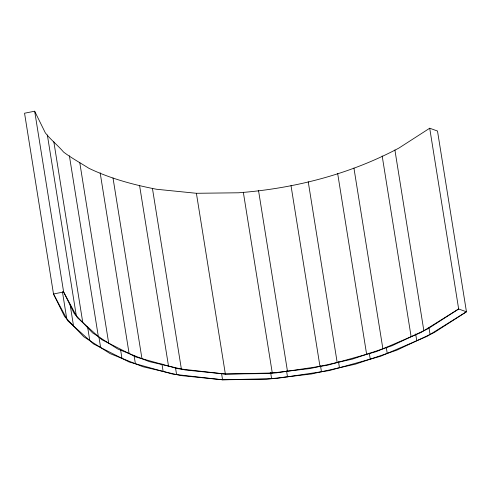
<?xml version="1.0" encoding="UTF-8"?>
<svg xmlns="http://www.w3.org/2000/svg" width="491" height="491" viewBox="0 0 491 491"><rect width="100%" height="100%" fill="white"/><g stroke="black" fill="none" stroke-linecap="round" stroke-linejoin="round"><path stroke-width="0.74" d="M429.711 128.231L398.901 148.073C349.457 174.403 294.25 188.519 238.54 192.785L196.4 193.288L156.476 189.25C133.214 184.733 110.272 178.546 88.853 168.272C80.334 162.852 71.643 158.139 63.597 152.087C57.828 145.281 50.72 139.794 45.313 132.834L34.671 111.212L24.55 113.225L53.501 293.986L64.628 316.591L83.734 336.716L110.144 353.637L142.899 366.74L180.823 375.566L222.564 379.788L266.613 379.261L311.398 374.001L355.294 364.199L396.74 350.206L434.24 332.517L466.45 311.785L437.499 131.023L429.711 128.231L458.662 308.992L466.45 311.785L427.121 336.323L380.556 356.276L329.148 370.613L275.561 378.586L222.564 379.788L172.887 374.16L129.102 361.99L93.468 343.903L67.826 320.838L53.501 293.986L63.627 291.973L77.332 317.659L101.858 339.723L135.946 357.025L177.834 368.667L225.357 374.05L267.497 373.547L310.337 368.514L352.329 359.136L391.978 345.75L427.851 328.835L458.662 308.992L421.045 332.468L376.493 351.556L327.319 365.273L276.059 372.902L225.357 374.05L185.426 370.011L149.141 361.572L117.809 349.033L92.547 332.849L74.27 313.596L63.627 291.973L34.671 111.212M428.962 327.687L430.055 334.494M394.893 149.958L423.85 330.719M415.668 333.96L416.761 340.766M382.176 155.96L411.127 336.722M386.27 347.364L387.239 353.416M353.931 168.057L382.888 348.819M369.275 353.103L370.245 359.148M337.679 173.55L366.63 354.312M338.489 361.683L339.459 367.734M308.231 181.762L337.182 362.518M320.494 365.703L321.464 371.755M291.01 185.604L319.966 366.366M258.512 190.44L287.468 371.202M286.523 370.76L287.493 376.812M243.327 192.226L272.278 372.988M270.645 372.626L271.615 378.678M196.4 193.288L225.357 374.05M221.594 373.737L222.564 379.788M152.425 188.311L181.375 369.066M175.502 367.771L176.588 374.578M139.554 185.316L168.511 366.077M161.932 363.886L163.141 371.454M113.004 177.932L141.96 358.694M134.055 355.416L135.387 363.733M100.158 172.795L129.108 353.557M120.626 350.04L121.958 358.362M79.745 162.435L108.695 343.197M98.918 336.943L100.618 347.53M69.384 155.794L98.341 336.556M87.613 326.981L89.792 340.594M53.838 141.813L82.789 322.569M47.357 134.982L76.308 315.744M70.145 304.794L73.533 325.975M62.4 291.611L66.758 318.837"/></g></svg>
